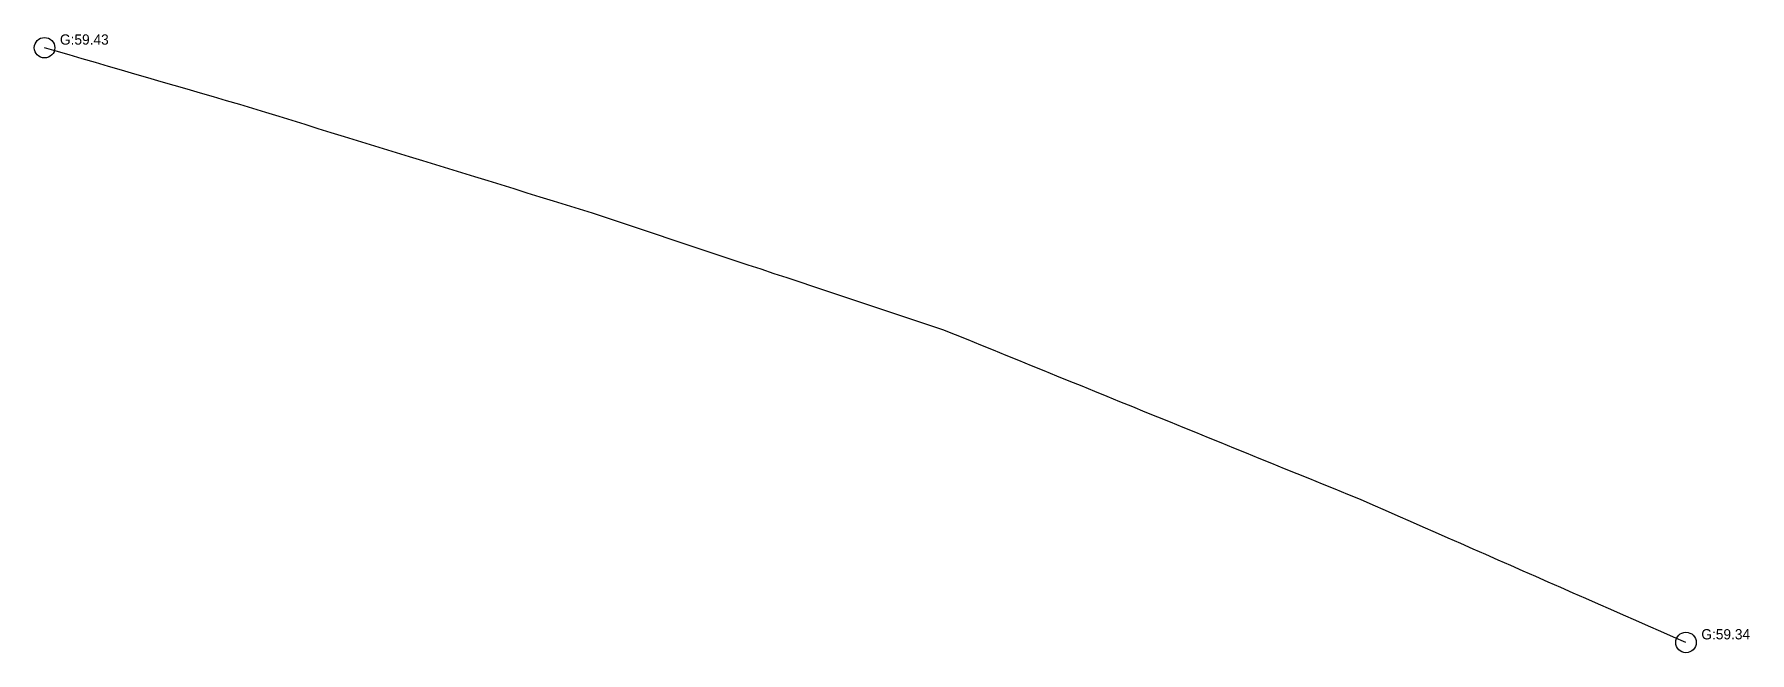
# Model space of a CAD drawing. Header units: metres. Extents: x 607160 to 610559, y 2613470 to 2618337.
# Drawn here: x 610112.1 to 610363, y 2613470.1 to 2613560.6 of the extents above; entities that cross this region are included whole.
import ezdxf

# ---------------------------------------------------------------- set-up
doc = ezdxf.new("R2010")
doc.units = ezdxf.units.M
for name, color, linetype in [('SW-DRAIN-LABELS', 3, 'Continuous'), ('SW-DRAIN-ORPHAN', 8, 'Continuous'), ('SW-JUNCTIONS', 7, 'Continuous')]:
    doc.layers.add(name, color=color, linetype=linetype)

msp = doc.modelspace()

# ---------------------------------------------------------------- linework, layer by layer
at = {"layer": 'SW-DRAIN-ORPHAN'}
msp.add_lwpolyline([(610353.72, 2613471.59), (610351.89, 2613472.39), (610350.05, 2613473.2), (610348.22, 2613474), (610346.39, 2613474.81), (610344.56, 2613475.61), (610342.73, 2613476.42), (610340.9, 2613477.22), (610339.07, 2613478.02), (610337.24, 2613478.83), (610335.41, 2613479.63), (610333.57, 2613480.44), (610331.74, 2613481.24), (610329.91, 2613482.05), (610328.08, 2613482.85), (610326.25, 2613483.65), (610324.42, 2613484.46), (610322.59, 2613485.26), (610320.76, 2613486.07), (610318.92, 2613486.87), (610317.09, 2613487.68), (610315.26, 2613488.48), (610313.43, 2613489.29), (610311.6, 2613490.09), (610309.77, 2613490.89), (610307.94, 2613491.7), (610306.11, 2613492.5), (610304.26, 2613493.26), (610302.4, 2613494.02), (610300.55, 2613494.77), (610298.7, 2613495.53), (610296.85, 2613496.28), (610295, 2613497.03), (610293.14, 2613497.79), (610291.29, 2613498.54), (610289.44, 2613499.3), (610287.59, 2613500.05), (610285.73, 2613500.8), (610283.88, 2613501.56), (610282.03, 2613502.31), (610280.18, 2613503.06), (610278.32, 2613503.82), (610276.47, 2613504.57), (610274.62, 2613505.33), (610272.77, 2613506.08), (610270.91, 2613506.83), (610269.06, 2613507.59), (610267.21, 2613508.34), (610265.36, 2613509.1), (610263.5, 2613509.85), (610261.65, 2613510.6), (610259.8, 2613511.36), (610257.95, 2613512.11), (610256.09, 2613512.87), (610254.24, 2613513.62), (610252.39, 2613514.37), (610250.54, 2613515.13), (610248.68, 2613515.88), (610246.83, 2613516.64), (610244.97, 2613517.36), (610243.07, 2613517.99), (610241.17, 2613518.62), (610239.28, 2613519.26), (610237.38, 2613519.89), (610235.48, 2613520.52), (610233.58, 2613521.15), (610231.69, 2613521.79), (610229.79, 2613522.42), (610227.89, 2613523.05), (610225.99, 2613523.68), (610224.1, 2613524.32), (610222.2, 2613524.95), (610220.3, 2613525.58), (610218.41, 2613526.22), (610216.51, 2613526.85), (610214.61, 2613527.48), (610212.71, 2613528.11), (610210.82, 2613528.75), (610208.92, 2613529.38), (610207.02, 2613530.01), (610205.12, 2613530.64), (610203.23, 2613531.28), (610201.33, 2613531.91), (610199.43, 2613532.54), (610197.54, 2613533.17), (610195.64, 2613533.81), (610193.74, 2613534.44), (610191.83, 2613535.03), (610189.92, 2613535.62), (610188.01, 2613536.21), (610186.1, 2613536.8), (610184.18, 2613537.39), (610182.27, 2613537.98), (610180.36, 2613538.57), (610178.45, 2613539.15), (610176.54, 2613539.74), (610174.63, 2613540.33), (610172.72, 2613540.92), (610170.81, 2613541.51), (610168.89, 2613542.1), (610166.98, 2613542.69), (610165.07, 2613543.28), (610163.16, 2613543.87), (610161.25, 2613544.45), (610159.34, 2613545.04), (610157.43, 2613545.63), (610155.51, 2613546.22), (610153.6, 2613546.81), (610151.69, 2613547.4), (610149.78, 2613547.99), (610147.87, 2613548.58), (610145.96, 2613549.17), (610144.05, 2613549.75), (610142.13, 2613550.34), (610140.21, 2613550.9), (610138.29, 2613551.46), (610136.37, 2613552.02), (610134.45, 2613552.58), (610132.53, 2613553.14), (610130.61, 2613553.69), (610128.69, 2613554.25), (610126.77, 2613554.81), (610124.85, 2613555.37), (610122.93, 2613555.93), (610121.01, 2613556.49), (610119.09, 2613557.05), (610117.17, 2613557.61), (610115.25, 2613558.17), (610113.57, 2613558.66)], dxfattribs=at)
at = {"layer": 'SW-JUNCTIONS'}
for centre in [(610113.57, 2613558.66), (610353.72, 2613471.59)]:
    msp.add_circle(centre, 1.5, dxfattribs=at)

# ---------------------------------------------------------------- texts
at = {"layer": 'SW-DRAIN-LABELS', "color": 7}
for s, p in [('G:59.43', (610115.82, 2613559.11)), ('G:59.34', (610355.97, 2613472.04))]:
    msp.add_text(s, height=1.5, dxfattribs=at).set_placement(p)

doc.saveas('drawing.dxf')
